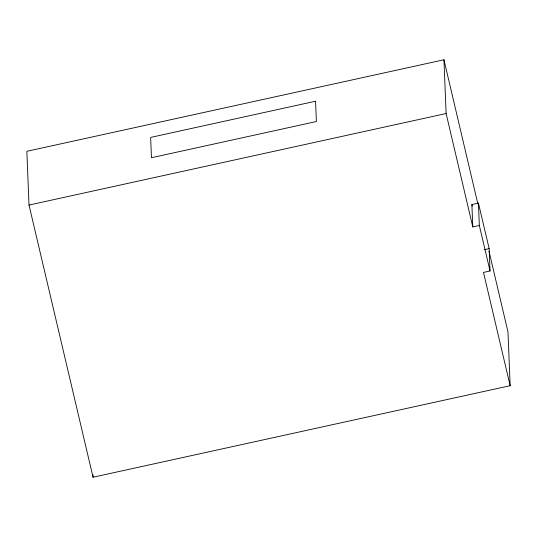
<?xml version="1.0" encoding="UTF-8"?>
<svg xmlns="http://www.w3.org/2000/svg" width="537" height="537" viewBox="0 0 537 537"><rect width="100%" height="100%" fill="white"/><g stroke="black" fill="none" stroke-linecap="round" stroke-linejoin="round"><path stroke-width="0.81" d="M477.89 204.006L443.951 59.775L26.85 151.306L29.011 205.06L93.049 477.225L510.15 385.694L507.989 331.94L489.012 251.269M29.011 205.06L446.113 113.535L443.951 59.775M478.433 203.114L479.333 225.473L472.788 226.909L471.889 204.55L478.433 203.114L489.147 248.624L490.039 270.984L483.495 272.42L510.15 385.694M484.233 249.698L489.147 248.624M479.333 225.473L490.039 270.984M471.889 204.55L472.271 206.174M446.113 113.535L472.788 226.909M92.948 474.742L93.049 477.225M315.568 101.225L150.642 137.412L151.461 157.724L316.38 121.53L315.568 101.225"/></g></svg>
